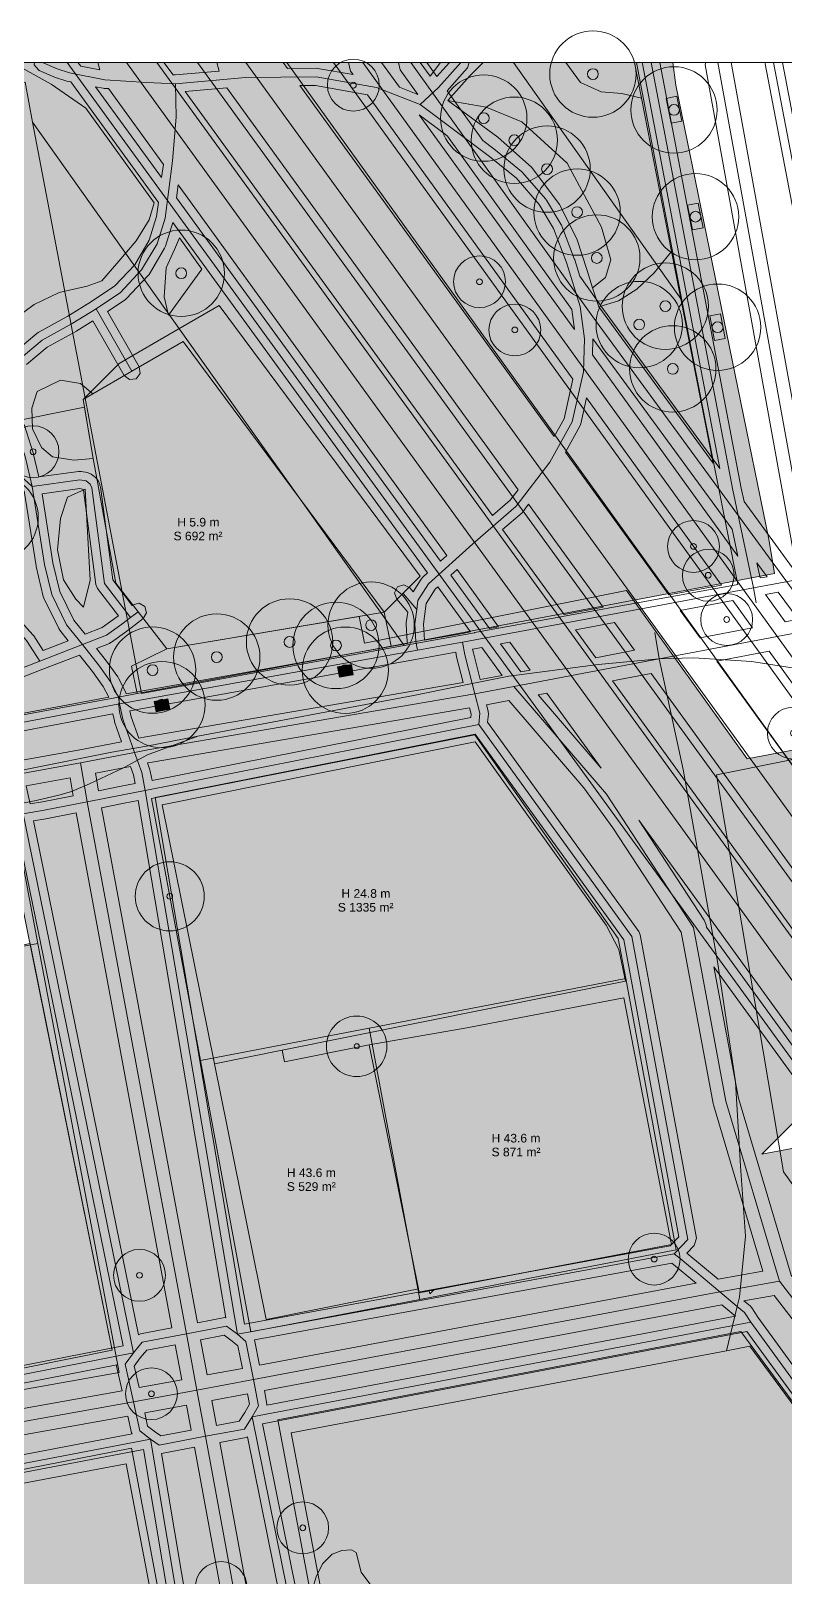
# Model space of a CAD drawing. Header units: metres. Extents: x -8 to 1190, y -11 to 1223.
# Drawn here: x 488.7 to 576, y 1043.2 to 1222.2 of the extents above; entities that cross this region are included whole.
import ezdxf

# ---------------------------------------------------------------- set-up
doc = ezdxf.new("R2010")
doc.units = ezdxf.units.M
doc.header["$MEASUREMENT"] = 0
for name, color, linetype, lineweight, true_color in [('TPX_BUILDING_AREAS_TEXT', 7, 'CONTINUOUS', 0, 0x000000), ('TPX_BUILDING_HEIGHTS_TEXT', 7, 'CONTINUOUS', 0, 0x000000), ('TPX_BUILDINGS', 7, 'CONTINUOUS', 0, 0x000000), ('TPX_BUILDINGS_HATCH', 7, 'CONTINUOUS', 0, 0xf0f0f0), ('TPX_BUILDINGS_SHADOWS_HATCH', 7, 'CONTINUOUS', 0, 0x000000), ('TPX_BUILDINGS_SHADOWS_OUTLINES', 7, 'CONTINUOUS', 0, 0x000000), ('TPX_CADASTRES', 7, 'CONTINUOUS', 0, 0x646464), ('TPX_CONTOUR_LINES_5M', 7, 'CONTINUOUS', 0, 0x969696), ('TPX_FRAME_PROJECT', 7, 'CONTINUOUS', 0, 0x000000), ('TPX_RAILWAYS_AXES', 7, 'CONTINUOUS', 0, 0x464646), ('TPX_ROADS_AXES', 7, 'CONTINUOUS', 0, 0x323232), ('TPX_ROADS_CONTOURS', 7, 'CONTINUOUS', 0, 0x646464), ('TPX_VEGETATION_GREEN_SPACES', 7, 'CONTINUOUS', 0, 0x58ba48), ('TPX_VEGETATION_GREEN_SPACES_HATCH', 7, 'CONTINUOUS', 0, 0x58ba48), ('TPX_VEGETATION_TREES_INDIVIDUAL', 7, 'CONTINUOUS', 0, 0x136734)]:
    doc.layers.add(name, color=color, linetype=linetype, lineweight=lineweight, true_color=true_color)
doc.styles.add('TPX_TEXTE', font='arial.ttf')

# ---------------------------------------------------------------- blocks, each defined once
blk = doc.blocks.new('TREETR003_CR030')
at = {"layer": 'TPX_VEGETATION_TREES_INDIVIDUAL'}
for radius in [3, 0.333]:
    blk.add_circle((0, 0, 0.04), radius, dxfattribs=at)
blk = doc.blocks.new('TREETR003_CR035')
at = {"layer": 'TPX_VEGETATION_TREES_INDIVIDUAL'}
for radius in [3.5, 0.292]:
    blk.add_circle((0, 0, 0.04), radius, dxfattribs=at)
blk = doc.blocks.new('TREETR003_CR040')
at = {"layer": 'TPX_VEGETATION_TREES_INDIVIDUAL'}
for radius in [4, 0.333]:
    blk.add_circle((0, 0, 0.04), radius, dxfattribs=at)
blk = doc.blocks.new('TREETR006_CR050')
at = {"layer": 'TPX_VEGETATION_TREES_INDIVIDUAL'}
for radius in [5, 0.625]:
    blk.add_circle((0, 0, 0.04), radius, dxfattribs=at)

msp = doc.modelspace()

# ---------------------------------------------------------------- hatches: boundary and pattern name
at = {"layer": 'TPX_BUILDINGS_HATCH'}
for points in [[(495.84, 1180.21), (494.7, 1179.55), (495.86, 1172.72), (496.47, 1169.38), (498.5, 1158.3), (501.07, 1154.98), (504.39, 1150.67), (529.55, 1154.93), (506.28, 1186.27), (500.35, 1182.83), (495.84, 1180.21)], [(540.09, 1139.9), (503.86, 1132.62), (509.93, 1102.64), (517.77, 1104.21), (557.51, 1112.19), (556.76, 1115.87), (555.29, 1118.69), (540.09, 1139.9)], [(488.56, 1116.58), (466.46, 1112.13), (473.32, 1078.19), (470.1, 1077.55), (472.76, 1064.38), (498.08, 1069.47), (488.56, 1116.58)], [(539.14, 1106.8), (527.82, 1104.85), (533.53, 1076.58), (533.63, 1076.14), (562.85, 1081.72), (557.34, 1110.29), (539.14, 1106.8)], [(517.77, 1104.21), (509.93, 1102.64), (515.91, 1073.05), (533.53, 1076.58), (527.82, 1104.85), (518.03, 1102.88), (517.77, 1104.21)], [(569.2, 1069.42), (518.79, 1059.92), (530.17, 999.98), (598.13, 1012.78), (592.58, 1041.95), (571.91, 1069.93), (569.2, 1069.42)], [(467.52, 1043.65), (464.37, 1043.06), (466.41, 1032.32), (468.89, 1032.79), (470.1, 1026.42), (479.82, 1028.26), (481.99, 1016.85), (469.57, 1014.5), (474.33, 989.46), (511.1, 996.38), (499.71, 1056.33), (466.3, 1050.03), (467.52, 1043.65)]]:
    msp.add_hatch(color=256, dxfattribs=at).paths.add_polyline_path(points)
at = {"layer": 'TPX_BUILDINGS_SHADOWS_HATCH'}
msp.add_hatch(color=256, dxfattribs=at).paths.add_polyline_path([(498.87, 1183.72), (494.7, 1179.55), (495.84, 1180.21), (500.35, 1182.83), (506.28, 1186.27), (529.55, 1154.93), (533.72, 1159.1), (510.46, 1190.44), (504.52, 1187), (500.01, 1184.39), (498.87, 1183.72)])
h = msp.add_hatch(color=256, dxfattribs=at)
h.paths.add_polyline_path([(268.93, 1099), (255.77, 1085.84), (296.74, 1093.81), (313.88, 1097.15), (334.66, 1101.2), (378.18, 1109.74), (389.82, 1112.03), (397.33, 1073.16), (395.72, 1072.85), (371.53, 1068.21), (372.17, 1065.02), (396.21, 1069.77), (397.57, 1070.03), (400.61, 1054.71), (394.64, 1053.53), (386.35, 1045.24), (377.21, 1043.52), (375.98, 1049.85), (375.22, 1049.7), (367.09, 1048.1), (345.83, 1044.1), (343.57, 1043.66), (342.18, 1042.27), (290.96, 1032.4), (271.87, 1013.31), (323.09, 1023.18), (331.38, 1024.93), (340, 1026.44), (347.32, 1027.62), (373.69, 1032.58), (412.3, 1039.86), (418.87, 1005.23), (380.26, 997.97), (379.03, 1004.5), (376.5, 1004.02), (378.62, 992.88), (396.72, 996.29), (398.04, 989.36), (407.41, 991.12), (406.11, 997.96), (420.15, 1000.61), (421.45, 993.78), (423.17, 984.48), (423.09, 983.31), (422.96, 982.75), (422.77, 982.2), (422.22, 981.19), (421.87, 980.72), (436.44, 995.3), (432.9, 1013.92), (432.35, 1016.83), (430.03, 1016.39), (432.05, 1018.41), (427.43, 1042.71), (430.35, 1043.26), (466.3, 1050.03), (499.71, 1056.33), (511.1, 996.38), (501.76, 994.62), (480.8, 973.67), (514.79, 980.13), (530.79, 896.64), (546.47, 912.33), (543.22, 929.52), (540.15, 945.77), (550.7, 947.75), (550.91, 946.66), (559.37, 948.24), (558.59, 952.36), (570.75, 954.63), (571.31, 951.61), (573.76, 938.68), (563.85, 936.81), (564.78, 931.88), (574.69, 933.73), (579.73, 907.08), (583.84, 911.19), (574.55, 960.35), (583.88, 962.1), (583.09, 966.31), (579.92, 965.72), (577.62, 963.42), (576.11, 963.14), (574.72, 961.75), (572.46, 961.32), (568.26, 960.54), (566.38, 970.35), (566.79, 970.76), (551.01, 967.81), (553.05, 957.02), (549.46, 956.35), (549.28, 957.26), (538.36, 955.23), (533.05, 983.33), (547.56, 986.05), (578.27, 991.8), (585.99, 993.25), (593.84, 994.72), (601.05, 996.07), (603.81, 981.47), (604.21, 979.37), (616.56, 913.97), (621.94, 919.35), (609.58, 984.74), (609.19, 986.85), (614.21, 991.87), (611.45, 1006.46), (606.77, 1005.59), (604.43, 1017.96), (603.05, 1017.7), (625.21, 1039.86), (625.12, 1040.3), (618.62, 1035.46), (606.94, 1051.45), (604.72, 1049.8), (597.64, 1059.49), (598.98, 1060.49), (594.5, 1066.63), (589.94, 1072.87), (588.69, 1071.93), (581.77, 1081.38), (621.35, 1110.9), (628.05, 1101.74), (626.96, 1100.93), (631.55, 1094.65), (636, 1088.57), (636.98, 1089.3), (644.01, 1079.68), (642.1, 1078.25), (654.06, 1061.87), (671.74, 1079.55), (659.98, 1095.65), (661.68, 1097.36), (660.84, 1098.52), (662.95, 1100.64), (649.05, 1098.01), (640.35, 1110.12), (634.85, 1117.77), (631.25, 1122.77), (599.45, 1099.06), (597.03, 1096.64), (596.28, 1096.5), (573.3, 1092.17), (593.68, 1112.55), (588.17, 1141.12), (571.6, 1137.94), (557.63, 1157.44), (527.3, 1151.35), (526.67, 1154.44), (504.39, 1150.67), (501.07, 1154.98), (498.5, 1158.3), (496.47, 1169.38), (495.86, 1172.72), (494.85, 1178.67), (476.56, 1175), (419.36, 1117.79), (453.99, 1124.75), (454.4, 1122.69), (486.04, 1129.05), (498.08, 1069.47), (472.76, 1064.38), (431.81, 1056.15), (428.74, 1071.36), (408.7, 1067.59), (408.02, 1066.91), (405.77, 1078.23), (404.41, 1077.97), (401.58, 1077.41), (408.64, 1084.48), (401.13, 1123.35), (389.49, 1121.05), (348.09, 1112.93), (347.81, 1114.35), (327.03, 1110.3), (309.89, 1106.96), (268.93, 1099)])
h.paths.add_polyline_path([(503.86, 1132.62), (540.09, 1139.9), (555.29, 1118.69), (556.76, 1115.87), (557.51, 1112.19), (517.77, 1104.21), (518.03, 1102.88), (527.82, 1104.85), (539.14, 1106.8), (557.34, 1110.29), (562.85, 1081.72), (535.33, 1076.46), (534.85, 1075.99), (534.78, 1076.36), (533.63, 1076.14), (533.53, 1076.58), (515.91, 1073.05), (509.93, 1102.64), (503.86, 1132.62)], flags=16)
h.paths.add_polyline_path([(518.79, 1059.92), (569.2, 1069.42), (571.91, 1069.93), (592.58, 1041.95), (598.13, 1012.78), (530.17, 999.98), (518.79, 1059.92)], flags=16)
at = {"layer": 'TPX_VEGETATION_GREEN_SPACES_HATCH'}
for points in [[(0, 946.95), (0, 748.38), (1.31, 752.54), (3.68, 758.98), (6.18, 765.81), (7.04, 769.09), (7.68, 771.52), (8.36, 774.1), (8.58, 774.97), (10.02, 782.12), (11.48, 793.14), (12.1, 803.39), (13.01, 814.47), (13.87, 823.96), (14.22, 828.87), (14.35, 830.78), (14.48, 832.11), (15.05, 839.73), (17.03, 857.82), (17.14, 858.81), (18.41, 871.02), (22.6, 871.19), (28, 870.09), (29.63, 870.42), (66.84, 873.86), (69.33, 877.17), (70.64, 878.65), (71.45, 879.38), (72.23, 879.52), (72.99, 878.95), (77.42, 900.8), (81.56, 922.88), (82.26, 923.22), (85.47, 922.63), (85.77, 924.24), (86.11, 926.04), (86.54, 928.42), (86.97, 930.73), (89.12, 942.26), (89.73, 944.01), (90.69, 945.45), (92.03, 946.57), (93.5, 947.2), (95.23, 947.38), (115.7, 948.85), (117.33, 949.18), (118.76, 949.67), (119.86, 950.6), (120.69, 951.98), (125.22, 961.69), (130.85, 974.01), (132.57, 977.77), (134.39, 981.76), (142.7, 999.97), (145.24, 1005.52), (185.84, 1013.05), (217.83, 1018.96), (223.71, 1020.26), (221.84, 1029.13), (218.88, 1043.16), (217.58, 1049.33), (217.01, 1052.03), (215.68, 1058.31), (215.05, 1061.27), (214.08, 1065.92), (212.22, 1074.71), (211.56, 1077.85), (241.43, 1084.13), (243.06, 1076.42), (246.19, 1061.55), (248.12, 1052.43), (248.93, 1048.59), (250.85, 1039.5), (253.62, 1026.2), (259.73, 1027.35), (266.95, 1028.75), (258.3, 1072.96), (255.77, 1085.84), (296.74, 1093.81), (313.88, 1097.15), (316.41, 1097.64), (334.66, 1101.2), (378.18, 1109.74), (389.82, 1112.03), (387.91, 1124.13), (401.49, 1126.84), (484.15, 1142.34), (485.48, 1142.62), (487.78, 1143.04), (498.8, 1145.1), (500.98, 1145.51), (530.38, 1150.99), (533.24, 1151.54), (574.75, 1159.4), (574.1, 1163.4), (563.36, 1215.93), (563, 1218.59), (401.94, 1218.59), (401.47, 1216.75), (400.39, 1208.81), (401.16, 1205.6), (402.53, 1203.12), (403.3, 1200.46), (403.67, 1197.11), (402.52, 1193.65), (399.97, 1187.73), (396.85, 1182.79), (394.1, 1179.23), (389.84, 1175.05), (384.07, 1168.9), (379.71, 1165.1), (377.59, 1162.91), (376.46, 1159.99), (375.71, 1155.78), (375.78, 1138.41), (375.81, 1129.84), (373.86, 1128.02), (371.07, 1126.67), (366.58, 1125.46), (336.55, 1120.38), (326.68, 1119.79), (315.15, 1121.43), (307.05, 1123.19), (299.46, 1126.34), (289.16, 1132.6), (282.52, 1138.46), (277.47, 1144.68), (272.95, 1149.57), (270.14, 1151.39), (267.65, 1152.32), (261.09, 1177.74), (229.2, 1170.51), (226.55, 1164.42), (162.2, 1148.41), (158.41, 1147.29), (154.16, 1145.85), (149.7, 1143.84), (145.34, 1141.24), (141.54, 1138.54), (144.46, 1134.75), (146.98, 1131.4), (133.62, 1121.1), (131.09, 1124.45), (127.13, 1129.25), (123.84, 1130.33), (91.75, 1110.02), (87.45, 1107.29), (81.28, 1097.36), (59.82, 1062.76), (60.31, 1059.01), (64.63, 1055.95), (65.7, 1053.33), (68.24, 1052.74), (77.37, 1046.68), (77.54, 1047.76), (83.88, 1043.56), (77.85, 1039.96), (76.21, 1040.6), (73.52, 1029.16), (75.27, 1028.71), (74.5, 1025.64), (72.79, 1026.02), (71.15, 1019.08), (69.93, 1013.93), (69.08, 1010.4), (68.15, 1005.55), (76.96, 1000.05), (84.54, 995.29), (84.06, 992.66), (81.26, 985.85), (77.92, 979.36), (76.05, 976.38), (32.69, 993.15), (31.52, 985.11), (31.23, 982.73), (28.61, 961.39), (31.66, 960.68), (32.35, 960.51), (33.03, 960.34), (57.92, 954.73), (58.66, 954.55), (59.41, 954.37), (63.72, 953.35), (60.59, 933.97), (0, 946.95)], [(376.46, 1159.99), (375.71, 1155.78), (375.78, 1138.41), (375.81, 1129.84), (387.91, 1124.13), (401.49, 1126.84), (484.15, 1142.34), (485.48, 1142.62), (487.78, 1143.04), (498.8, 1145.1), (500.98, 1145.51), (530.38, 1150.99), (533.24, 1151.54), (574.75, 1159.4), (574.1, 1163.4), (563.36, 1215.93), (563, 1218.59), (401.94, 1218.59), (401.47, 1216.75), (400.39, 1208.81), (401.16, 1205.6), (402.53, 1203.12), (403.3, 1200.46), (403.67, 1197.11), (402.52, 1193.65), (399.97, 1187.73), (396.85, 1182.79), (394.1, 1179.23), (389.84, 1175.05), (384.07, 1168.9), (379.71, 1165.1), (377.59, 1162.91), (376.46, 1159.99)], [(483.93, 1201.05), (482.17, 1194.76), (483.6, 1192.45), (485.44, 1190.42), (486.94, 1188.99), (489.03, 1190.56), (491.95, 1191.96), (495.18, 1192.67), (496.86, 1193.28), (498.62, 1195.29), (500.85, 1197.92), (502.34, 1200.36), (502.92, 1202.33), (495.01, 1213.28), (491.02, 1216.05), (486.51, 1218.59), (485.25, 1218.59), (486.18, 1216.47), (486.5, 1213.6), (486.31, 1210.72), (485.21, 1205.67), (483.93, 1201.05)], [(536.09, 1218.59), (533.72, 1218.59), (534.89, 1216.99), (536.09, 1218.59)], [(539.47, 1217.02), (536.94, 1214.19), (542.72, 1209.94), (546.65, 1206.41), (549.87, 1202.14), (551.87, 1198.15), (553.08, 1194.48), (553.71, 1192.5), (554.43, 1190.29), (556.72, 1190.97), (558.83, 1192.32), (560.85, 1194.23), (562.86, 1196.69), (559.37, 1214.45), (557.09, 1215), (554.68, 1215.19), (552.29, 1216.26), (550.61, 1218.59), (541.03, 1218.59), (539.47, 1217.02)], [(558.55, 1218.59), (550.61, 1218.59), (552.29, 1216.26), (554.68, 1215.19), (557.09, 1215), (559.37, 1214.45), (558.55, 1218.59)], [(541.38, 1213.39), (536.94, 1214.19), (542.72, 1209.94), (546.65, 1206.41), (549.87, 1202.14), (551.87, 1198.15), (553.08, 1194.48), (553.71, 1192.5), (555.19, 1193.67), (555.8, 1195.74), (554.74, 1199.5), (550.75, 1206.91), (545.52, 1211.7), (541.38, 1213.39)], [(563.46, 1214.66), (562.22, 1214.42), (562.79, 1211.55), (564.02, 1211.78), (563.46, 1214.66)], [(565.94, 1202.29), (564.71, 1202.05), (565.27, 1199.18), (566.5, 1199.42), (565.94, 1202.29)], [(504.32, 1194.8), (504.11, 1191.44), (504.61, 1189.33), (508.46, 1194.64), (505.85, 1198.26), (505.3, 1196.91), (504.32, 1194.8)], [(556.72, 1190.97), (554.43, 1190.29), (567.67, 1172.18), (562.86, 1196.69), (560.85, 1194.23), (558.83, 1192.32), (556.72, 1190.97)], [(568.5, 1189.49), (567.27, 1189.25), (567.83, 1186.38), (569.07, 1186.62), (568.5, 1189.49)], [(489.4, 1180.49), (488.77, 1178.56), (488.85, 1176.17), (489.9, 1174.01), (491.18, 1172.9), (493.63, 1172.53), (495.86, 1172.72), (494.7, 1179.55), (495.84, 1180.21), (494.41, 1181.42), (492.07, 1181.8), (489.4, 1180.49)], [(492.09, 1165.78), (491.74, 1162.16), (492.43, 1158.66), (493.87, 1156.42), (494.76, 1155.51), (495.54, 1158.64), (494.93, 1169.17), (492.9, 1168.25), (492.09, 1165.78)], [(504.39, 1150.67), (500.32, 1148.67), (500.98, 1145.51), (530.38, 1150.99), (529.55, 1154.93), (504.39, 1150.67)], [(525.77, 1148.88), (524.17, 1148.6), (524.39, 1147.41), (525.98, 1147.69), (525.77, 1148.88)], [(504.52, 1144.9), (502.94, 1144.6), (503.15, 1143.41), (504.74, 1143.71), (504.52, 1144.9)]]:
    msp.add_hatch(color=256, dxfattribs=at).paths.add_polyline_path(points)

# ---------------------------------------------------------------- linework, layer by layer
at = {"layer": 'TPX_BUILDINGS', "elevation": 0.04}
for points in [[(495.84, 1180.21), (494.7, 1179.55), (495.86, 1172.72), (496.47, 1169.38), (498.5, 1158.3), (501.07, 1154.98), (504.39, 1150.67), (529.55, 1154.93), (506.28, 1186.27), (500.35, 1182.83)], [(540.09, 1139.9), (503.86, 1132.62), (509.93, 1102.64), (517.77, 1104.21), (557.51, 1112.19), (556.76, 1115.87), (555.29, 1118.69)], [(488.56, 1116.58), (466.46, 1112.13), (473.32, 1078.19), (470.1, 1077.55), (472.76, 1064.38), (498.08, 1069.47)], [(539.14, 1106.8), (527.82, 1104.85), (533.53, 1076.58), (533.63, 1076.14), (562.85, 1081.72), (557.34, 1110.29)], [(517.77, 1104.21), (509.93, 1102.64), (515.91, 1073.05), (533.53, 1076.58), (527.82, 1104.85), (518.03, 1102.88)], [(569.2, 1069.42), (518.79, 1059.92), (530.17, 999.98), (598.13, 1012.78), (592.58, 1041.95), (571.91, 1069.93)], [(467.52, 1043.65), (464.37, 1043.06), (466.41, 1032.32), (468.89, 1032.79), (470.1, 1026.42), (479.82, 1028.26), (481.99, 1016.85), (469.57, 1014.5), (474.33, 989.46), (511.1, 996.38), (499.71, 1056.33), (466.3, 1050.03)]]:
    msp.add_lwpolyline(points, close=True, dxfattribs=at)
at = {"layer": 'TPX_BUILDINGS_SHADOWS_OUTLINES', "elevation": 0.04}
for points in [[(498.87, 1183.72), (494.7, 1179.55), (495.84, 1180.21), (500.35, 1182.83), (506.28, 1186.27), (529.55, 1154.93), (533.72, 1159.1), (510.46, 1190.44), (504.52, 1187), (500.01, 1184.39)], [(503.86, 1132.62), (540.09, 1139.9), (555.29, 1118.69), (556.76, 1115.87), (557.51, 1112.19), (517.77, 1104.21), (518.03, 1102.88), (527.82, 1104.85), (539.14, 1106.8), (557.34, 1110.29), (562.85, 1081.72), (535.33, 1076.46), (534.85, 1075.99), (534.78, 1076.36), (533.63, 1076.14), (533.53, 1076.58), (515.91, 1073.05), (509.93, 1102.64)], [(518.79, 1059.92), (569.2, 1069.42), (571.91, 1069.93), (592.58, 1041.95), (598.13, 1012.78), (530.17, 999.98)]]:
    msp.add_lwpolyline(points, close=True, dxfattribs=at)
for points in [[(588.17, 1141.12), (571.6, 1137.94), (557.63, 1157.44), (527.3, 1151.35), (526.67, 1154.44), (504.39, 1150.67), (501.07, 1154.98), (498.5, 1158.3), (496.47, 1169.38), (495.86, 1172.72), (494.85, 1178.67), (476.56, 1175)], [(486.04, 1129.05), (498.08, 1069.47), (472.76, 1064.38)], [(596.28, 1096.5), (573.3, 1092.17), (593.68, 1112.55)], [(427.43, 1042.71), (430.35, 1043.26), (466.3, 1050.03), (499.71, 1056.33), (511.1, 996.38)]]:
    msp.add_lwpolyline(points, dxfattribs=at)
at = {"layer": 'TPX_CADASTRES', "elevation": 0.02}
for points in [[(544.53, 1218.59), (478.8, 1218.59), (479.54, 1214.79), (485.75, 1215.89), (487.98, 1216.28), (488.84, 1211.66), (531.89, 1151.07), (540.02, 1152.55), (540.05, 1152.56), (570.51, 1158.13), (566.79, 1176.97), (564.02, 1191.05)], [(558.78, 1218.59), (544.53, 1218.59), (564.02, 1191.05)], [(531.89, 1151.07), (488.84, 1211.66), (501.48, 1145.5)], [(592.07, 1140.93), (568.07, 1136.09), (573.46, 1104.11), (575.82, 1090.12), (581.87, 1081.71), (589.53, 1071.05), (594.07, 1074.3), (606.12, 1082.93), (611.32, 1086.66), (623.89, 1095.65), (629.41, 1099.6), (621.74, 1110.06), (598.17, 1142.16)], [(540.06, 1140.74), (502.64, 1133.35), (508.29, 1103.02), (527.83, 1106.78), (557.54, 1112.5), (556.67, 1117.14)], [(486.68, 1131.34), (451.13, 1124.62), (453.93, 1109.84), (466.65, 1112.24), (489.48, 1116.56)], [(489.48, 1116.56), (466.65, 1112.24), (473.31, 1077.07), (470.59, 1076.59), (473.29, 1062.33), (498.89, 1066.89)], [(557.54, 1112.5), (527.83, 1106.78), (533.68, 1075.37), (563.38, 1081.09)], [(527.83, 1106.78), (508.29, 1103.02), (514.13, 1071.61), (533.68, 1075.37)], [(570.88, 1071.66), (517.26, 1061.4), (528.93, 999.59), (598.63, 1012.36), (592.7, 1042.01)], [(500.32, 1058.13), (426.29, 1043.63), (437.15, 982.23), (511.93, 996.42)]]:
    msp.add_lwpolyline(points, close=True, dxfattribs=at)
at = {"layer": 'TPX_CONTOUR_LINES_5M', "elevation": 0.05}
for points in [[(524.67, 1046.29), (523.56, 1045.86), (522.44, 1044.76), (521.69, 1043.26), (521.28, 1041.87)], [(528.03, 1042.26), (526.91, 1043.77), (526.31, 1046.05), (525.79, 1046.36), (524.67, 1046.29)]]:
    msp.add_lwpolyline(points, dxfattribs=at)
at = {"layer": 'TPX_FRAME_PROJECT', "elevation": 0}
msp.add_lwpolyline([(0, 0), (1184.57, 0), (1184.57, 1218.59), (0, 1218.59)], close=True, dxfattribs=at)
at = {"layer": 'TPX_RAILWAYS_AXES', "elevation": 0.03}
for points in [[(503.25, 1218.59), (847.19, 744.72), (946.99, 607.2), (968.42, 575.43), (1008.22, 512.82)], [(1184.57, 271.44), (1149.77, 323.42), (1113.67, 378.15), (1079.37, 430.77), (1045.08, 483.39), (1019.87, 520.25), (972.84, 578.74), (950.08, 609.4), (850.27, 746.95), (507.95, 1218.59)], [(518.3, 1218.59), (609.33, 1092.09), (678.76, 999.55), (785.12, 851.41), (856.52, 751.46), (956.5, 613.89), (977.53, 581.95), (1015.05, 517.33), (1038.81, 479.12), (1073.11, 426.5), (1107.4, 373.89), (1143.51, 319.15), (1184.57, 257.83)], [(980.52, 584.29), (959.6, 616.05), (930.6, 655.87), (859.45, 753.57), (523.69, 1218.59)], [(569.2, 1069.42), (570.45, 1074.55), (570.71, 1075.64), (571.4, 1082.7), (570.82, 1090.79), (570.24, 1100.55), (568.15, 1114.5), (564.19, 1136.72), (561.4, 1149.53), (560.9, 1152.57)], [(502.04, 1139.41), (508, 1140.59), (532.98, 1145.3), (539.76, 1146.67), (544.01, 1147.54), (554.33, 1148.88), (561.4, 1149.53), (565.42, 1149.66)], [(565.42, 1149.66), (572.12, 1149.22), (578.78, 1148.16), (584.54, 1146.74), (592.51, 1143.88)], [(499.4, 1136.92), (502.17, 1138.4), (508, 1140.59)], [(484.39, 1135.95), (488.42, 1136.8), (498.05, 1138.71), (502.04, 1139.41)], [(499.4, 1136.92), (495.45, 1135.05), (493.37, 1134.18), (492.05, 1133.79), (489.29, 1133.11), (454.63, 1126.34)]]:
    msp.add_lwpolyline(points, dxfattribs=at)
at = {"layer": 'TPX_ROADS_AXES', "elevation": 0.03}
for points in [[(489.99, 1218.59), (490.02, 1218.58), (491.72, 1217.84), (493.15, 1217.37), (497.22, 1216.58), (502.09, 1216.24), (505.39, 1216.12), (513.51, 1216.85), (521.68, 1216.91), (528.67, 1215.68), (533.72, 1213.7), (535.86, 1215.66), (538.14, 1218.22), (538.46, 1218.59)], [(848.05, 643.87), (849.19, 644.13), (849.35, 644.17), (853.82, 645.19), (855.51, 646.12), (856.33, 647.25), (856.79, 648.79), (856.76, 650.69), (851.79, 675.49), (850.77, 681), (850.16, 687.38), (849.73, 695.34), (848.43, 710.94), (847.22, 720.24), (846.36, 724.95), (844.99, 729.76), (844.07, 732.41), (842.86, 735.06), (841.68, 737.27), (839.48, 740.66), (808.13, 783.61), (728.81, 893.25), (630.27, 1029.59), (492.86, 1218.59)], [(499.75, 1218.59), (869.96, 708.14)], [(1008.35, 541.26), (1004.94, 544.83), (1001.68, 548.63), (998.04, 552.93), (975.67, 583.17), (967.72, 592.48), (960.42, 601.57), (853.6, 749.36), (513.54, 1218.59)], [(862.07, 754.71), (527.09, 1218.59)], [(532.65, 1218.59), (553.75, 1189.11), (674.99, 1023.53), (702.21, 986.35), (715.14, 968.33), (720.62, 960.7), (738.42, 935.88), (762.78, 901.91), (866.75, 758.83)], [(560.47, 1218.59), (569.94, 1169.07), (572.33, 1157.74), (572.66, 1156)], [(568.22, 1218.59), (578.66, 1161.02), (579.04, 1158.94), (580.19, 1153.09)], [(600.93, 1162.33), (585.84, 1160.13), (574.66, 1218.59)], [(486.42, 1179.43), (486.44, 1181.86), (487.31, 1184.19), (489.98, 1186.42), (493.45, 1188.34), (496.21, 1190.05), (499.02, 1191.93), (501.48, 1194.55), (503.28, 1197.58), (504.2, 1200.54), (505.06, 1207.19), (505.5, 1212.23), (505.39, 1216.12)], [(533.11, 1153.58), (533.34, 1155.25), (533.48, 1156.28), (534.71, 1158.23), (539.82, 1162.84), (544.87, 1167.2), (548.75, 1172.29), (551.35, 1176.95), (552.65, 1182.76), (552.75, 1186.58), (552.25, 1190.33), (550.69, 1195.42), (549.16, 1199.36), (547.5, 1202.13), (544.84, 1205.2), (541.62, 1207.81), (537.27, 1211.03), (533.72, 1213.7)], [(496.21, 1190.05), (500.35, 1182.83)], [(479.33, 1186.89), (479.49, 1184.15), (480.12, 1181.1), (481.41, 1178.26), (483.21, 1175.65), (485.8, 1172.21), (488.8, 1169.47), (494.33, 1170.24), (495.05, 1170.12), (495.52, 1169.77), (495.72, 1169.32)], [(487.34, 1133.75), (487.76, 1131.58), (490.19, 1131.99), (495.19, 1132.98), (499.3, 1133.8), (501.9, 1134.28), (501.49, 1136.35), (500.66, 1138.69), (499.31, 1142.56), (498.92, 1144.32), (498.8, 1145.1), (497.9, 1146.84), (496.59, 1148.68), (494.62, 1151.17), (492.78, 1153.47), (491.07, 1156.99), (490.24, 1160.44), (488.8, 1169.47), (488, 1172.96), (486.89, 1176.42), (486.42, 1179.43)], [(500.18, 1154.31), (497.18, 1158.26), (495.72, 1169.32)], [(585.84, 1160.13), (584.4, 1159.88), (579.04, 1158.94), (577.54, 1158.7), (574.84, 1158.2), (572.33, 1157.74), (539.48, 1151.61)], [(531.78, 1157.09), (533.34, 1155.25)], [(489.69, 1149.26), (488.16, 1151.65), (485.86, 1154.2), (483.45, 1156.35)], [(499.19, 1153.55), (500.18, 1154.31), (501.07, 1154.98)], [(497.41, 1152.25), (499.19, 1153.55)], [(533.43, 1150.52), (533.24, 1151.54), (533.11, 1153.58)], [(544.58, 1146.33), (561.4, 1149.53), (580.19, 1153.09)], [(398.03, 1120.78), (400.05, 1121.66), (401.82, 1122.92), (402.79, 1123.55), (403.52, 1124.47), (405.72, 1125.77), (407.96, 1126.8), (410.47, 1127.46), (485.62, 1141.78), (498.92, 1144.32), (533.43, 1150.52), (538.65, 1151.45), (539.48, 1151.61)], [(482.97, 1146.65), (485.08, 1147.47), (489.69, 1149.26), (494.62, 1151.17), (497.41, 1152.25)], [(540.52, 1141.91), (540.65, 1143.22), (540.07, 1145.49), (539.76, 1146.67), (538.92, 1149.99), (538.65, 1151.45)], [(494.41, 1137.48), (500.66, 1138.69), (502.21, 1139.01), (540.07, 1145.49), (544.58, 1146.33)], [(544.58, 1146.33), (555.3, 1133.86), (565.38, 1118.44), (569.14, 1098.31), (575.34, 1077.46)], [(540.52, 1141.91), (501.9, 1134.28)], [(501.9, 1134.28), (512.59, 1071.32), (563.16, 1080.64), (564.75, 1082.29), (558.25, 1117.38), (540.52, 1141.91)], [(405.64, 1115.72), (406.22, 1118.73), (407.49, 1120.41), (409.99, 1121.96), (413.3, 1122.7), (485.29, 1135.84), (486.81, 1136.11), (494.41, 1137.48)], [(494.41, 1137.48), (495.19, 1132.98), (506.66, 1071.39), (507.88, 1064.86)], [(415.78, 1119.54), (487.76, 1131.58), (500.53, 1069.19), (430.85, 1055.52)], [(563.16, 1080.64), (563.83, 1080.08), (568.45, 1076.22), (570.45, 1074.55), (571.3, 1073.85), (572.02, 1072.73), (594.89, 1041.33), (600.31, 1011.78), (600.1, 1010.12), (601.28, 1004.43), (601.87, 1001.62)], [(575.34, 1077.46), (568.45, 1076.22), (514.42, 1066.08), (507.88, 1064.86)], [(609.91, 1006.09), (609.31, 1013.22), (603.83, 1040.82), (587.48, 1061.71), (575.34, 1077.46)], [(268.44, 1015.64), (413.04, 1042.65), (415.15, 1042.96), (419.22, 1043.52), (423.18, 1044.06), (424.7, 1044.3), (502.5, 1059.17), (503.5, 1058.5), (508.88, 1059.51), (513.4, 1060.35), (514.3, 1061.76), (572.02, 1072.73)], [(546.23, 898.17), (544.87, 899.23), (529.38, 985.99), (529.5, 988.06), (528.76, 991.43), (527.69, 996.58), (527.12, 998.26), (514.3, 1061.76), (515.02, 1063.05), (514.42, 1066.08), (513.55, 1070.5), (512.59, 1071.32), (511.3, 1072.27), (506.66, 1071.39), (501.53, 1070.41), (500.53, 1069.19), (499.56, 1067.85)], [(499.56, 1067.85), (500.54, 1063.5), (501.29, 1060.13), (502.5, 1059.17), (513.17, 995.71), (512.93, 993.83), (513.91, 988.6), (514.54, 985.03)], [(507.88, 1064.86), (500.54, 1063.5), (424.02, 1049.81), (418.16, 1048.95)], [(507.88, 1064.86), (508.88, 1059.51), (520.23, 997.87), (521.5, 990.03)]]:
    msp.add_lwpolyline(points, dxfattribs=at)
at = {"layer": 'TPX_ROADS_CONTOURS', "elevation": 0.03}
for points in [[(577.18, 1159.65), (571.24, 1167.76), (570.92, 1169.27), (561.48, 1218.59), (559.52, 1218.59), (559.48, 1218.4), (568.44, 1171.58), (554.96, 1189.99), (552.22, 1193.82), (551.64, 1195.71), (551.62, 1195.78), (550.09, 1199.72), (550.02, 1199.87), (548.36, 1202.65), (548.26, 1202.79), (545.59, 1205.85), (545.47, 1205.97), (542.25, 1208.59), (540.98, 1209.53), (536.87, 1215.28), (538.89, 1217.56), (539.22, 1217.94), (539.43, 1218.59), (537.13, 1218.59), (535.67, 1216.95), (534.5, 1218.59), (531.23, 1218.59), (531.43, 1217.72), (533.47, 1214.87), (531.33, 1215.71), (529.25, 1218.59), (525.43, 1218.59), (525.67, 1217.57), (525.96, 1217.17), (521.86, 1217.89), (521.68, 1217.91), (518.37, 1217.88), (517.86, 1218.59), (510.21, 1218.59), (510.45, 1217.58), (505.36, 1217.13), (505.13, 1217.13), (504.07, 1218.59), (496.42, 1218.59), (496.63, 1217.71), (494.43, 1218.14), (494.1, 1218.59), (489.06, 1218.59), (489.04, 1218.29), (489.53, 1217.71), (489.62, 1217.66), (491.32, 1216.92), (491.41, 1216.89), (492.84, 1216.42), (492.96, 1216.39), (493.27, 1216.32), (503.43, 1202.36), (503.22, 1200.75), (502.36, 1197.99), (500.68, 1195.15), (498.37, 1192.7), (495.67, 1190.89), (492.95, 1189.2), (489.49, 1187.3), (489.33, 1187.19), (486.67, 1184.95)], [(580.13, 1161.29), (569.75, 1218.59), (566.81, 1218.59), (566.75, 1218.32), (577.18, 1160.76)], [(586.64, 1161.26), (575.68, 1218.59), (573.72, 1218.59), (573.68, 1218.4), (584.67, 1160.94)], [(488.15, 1183.59), (490.54, 1185.6), (493.93, 1187.46), (493.98, 1187.49), (495.85, 1188.65), (499.48, 1182.33), (500.08, 1181.86), (500.84, 1181.96), (501.31, 1182.57), (501.21, 1183.33), (497.54, 1189.73), (499.57, 1191.1), (499.75, 1191.24), (502.21, 1193.86), (502.34, 1194.04), (504.14, 1197.07), (504.23, 1197.29), (505.1, 1200.06), (534.6, 1159.48), (534.04, 1158.97), (533.87, 1158.76), (532.93, 1157.28), (532.54, 1157.74), (531.86, 1158.09), (531.13, 1157.85), (530.78, 1157.17), (531.02, 1156.44), (532.29, 1154.94), (532.12, 1153.72), (532.12, 1153.52), (532.24, 1151.48), (532.27, 1151.32), (499.71, 1145.48), (499.69, 1145.56), (498.79, 1147.3), (498.71, 1147.43), (497.4, 1149.26), (496.24, 1150.73), (497.77, 1151.32), (497.87, 1151.41), (497.99, 1151.44), (499.78, 1152.74), (500.79, 1153.52), (501.67, 1154.18), (502.06, 1154.84), (501.87, 1155.58), (501.21, 1155.97), (500.47, 1155.78), (500.38, 1155.71), (498.13, 1158.66), (496.71, 1169.45), (496.64, 1169.58), (496.64, 1169.73), (496.44, 1170.18), (496.12, 1170.57), (495.65, 1170.92), (495.21, 1171.11), (494.49, 1171.22), (494.19, 1171.23), (489.57, 1170.59), (488.98, 1173.18), (488.96, 1173.26), (487.87, 1176.66)], [(487.87, 1168.97), (489.26, 1160.28), (489.27, 1160.2), (490.1, 1156.76), (490.17, 1156.56), (491.88, 1153.04), (492, 1152.85), (492.99, 1151.61), (490.09, 1150.49), (489, 1152.19), (488.9, 1152.32), (486.6, 1154.87)]]:
    msp.add_lwpolyline(points, dxfattribs=at)
for points in [[(496.15, 1215.77), (497.03, 1215.6), (497.16, 1215.58), (497.63, 1215.55), (504, 1206.77), (503.8, 1205.24)], [(506.52, 1215.22), (511.34, 1215.65), (545.07, 1169.11), (544.14, 1167.89), (542.11, 1166.14)], [(519.82, 1215.89), (521.6, 1215.91), (527.64, 1214.84), (551.43, 1181.9), (550.41, 1177.31), (549.26, 1175.26)], [(533.64, 1212.51), (536.68, 1210.23), (536.92, 1210.05), (551.29, 1189.97), (551.6, 1187.64)], [(505.51, 1202.89), (505.71, 1204.41), (536.84, 1161.49), (536.09, 1160.82)], [(553.7, 1184.73), (553.75, 1186.57), (569.87, 1164.55), (570.53, 1161.42)], [(550.56, 1173.47), (552.23, 1176.47), (552.33, 1176.74), (553, 1179.73), (568.64, 1158.07), (562.55, 1156.93)], [(489.95, 1168.62), (494.32, 1169.23), (494.65, 1169.17), (494.72, 1169.12), (494.75, 1169.05), (496.19, 1158.13), (496.38, 1157.66), (498.79, 1154.5), (498.59, 1154.35), (496.92, 1153.14), (494.94, 1152.37), (493.63, 1154.01), (492.02, 1157.33), (491.22, 1160.63)], [(543.29, 1164.51), (545.53, 1166.44), (545.67, 1166.59), (546.3, 1167.42), (554.93, 1155.51), (550.43, 1154.67)], [(572.74, 1160.63), (573.9, 1159.04), (573.11, 1158.9)], [(537.28, 1159.2), (538.02, 1159.87), (542.82, 1153.25), (541.75, 1153.05)], [(534.12, 1153.55), (534.45, 1155.93), (535.48, 1157.58), (535.78, 1157.85), (539.57, 1152.64), (538.46, 1152.43), (534.24, 1151.68)], [(573.74, 1156.98), (575.21, 1157.25), (577.52, 1154.11), (576.02, 1153.82)], [(563.85, 1155.14), (569.93, 1156.27), (572.22, 1153.11), (566.15, 1151.96)], [(551.73, 1152.88), (556.23, 1153.72), (558.55, 1150.52), (554.06, 1149.66)], [(543.05, 1151.26), (544.12, 1151.46), (546.46, 1148.22), (545.4, 1148.02)], [(484.98, 1146.36), (490.05, 1148.32), (494.29, 1149.97), (495.79, 1148.07), (497.04, 1146.32), (497.67, 1145.1), (486.43, 1142.96), (486.14, 1144.28), (486.05, 1144.54), (485.25, 1146.04)], [(500.12, 1143.52), (533.61, 1149.53), (537.85, 1150.29), (537.95, 1149.75), (538.7, 1146.78), (501.96, 1140.49), (501.15, 1140.33), (500.27, 1142.83)], [(539.81, 1150.66), (540.87, 1150.85), (543.23, 1147.61), (540.68, 1147.13), (539.9, 1150.21)], [(568.1, 1149.27), (574.16, 1150.42), (619.89, 1087.09), (615.55, 1083.8)], [(556.01, 1146.98), (560.5, 1147.83), (609.96, 1079.58), (606.69, 1077.1)], [(541.42, 1144.22), (544, 1144.7), (552.69, 1134.6), (556.04, 1129.98), (563.96, 1117.87), (567.66, 1098.03), (567.7, 1097.88), (573.42, 1078.64), (568.23, 1077.71), (564.63, 1080.72), (565.47, 1081.6), (565.74, 1082.47), (559.23, 1117.57), (559.06, 1117.97), (541.55, 1142.2), (541.64, 1143.13), (541.61, 1143.47)], [(547.41, 1145.35), (548.41, 1145.54), (554.71, 1136.85)], [(486.78, 1140.99), (498.15, 1143.16), (498.33, 1142.35), (498.36, 1142.23), (499.17, 1139.93), (494.13, 1138.96), (487.47, 1137.75), (486.95, 1140.06)], [(502.16, 1137.47), (502.49, 1137.54), (539.45, 1143.86), (539.63, 1143.14), (539.6, 1142.75), (502.69, 1135.45), (502.48, 1136.54), (502.44, 1136.68)], [(503.05, 1133.49), (540.09, 1140.81), (557.31, 1116.98), (563.68, 1082.61), (562.67, 1081.56), (513.4, 1072.49)], [(496.14, 1136.29), (500.18, 1137.07), (500.53, 1136.08), (500.73, 1135.08), (499.1, 1134.78), (496.49, 1134.26)], [(488.13, 1134.82), (493.19, 1135.74), (493.55, 1133.68), (490.01, 1132.97), (488.56, 1132.73), (488.32, 1133.93)], [(488.95, 1130.76), (490.39, 1131.01), (493.9, 1131.71), (505, 1072.09), (501.34, 1071.39), (501.12, 1071.26)], [(496.85, 1132.29), (499.48, 1132.82), (501.09, 1133.11), (511.25, 1073.23), (511.11, 1073.26), (507.95, 1072.65)], [(416.88, 1118.71), (486.97, 1130.43), (499.34, 1069.98), (430.77, 1056.52), (423.92, 1056.73), (423.55, 1058.2)], [(559.06, 1130.85), (601.11, 1072.88), (600.41, 1072.35), (566.9, 1118.45), (566.85, 1118.72), (566.63, 1119.27)], [(567.76, 1113.87), (598.82, 1071.15), (593.91, 1067.43), (588.1, 1063.37), (576.7, 1078.15), (570.6, 1098.66)], [(514.54, 1070.67), (562.88, 1079.57), (565.68, 1077.23), (515.12, 1067.74)], [(515.7, 1064.8), (568.67, 1074.74), (569.82, 1073.77), (570.26, 1073.41), (515.98, 1063.1), (516, 1063.24)], [(571.23, 1075.2), (574.71, 1075.82), (586.29, 1060.8), (602.43, 1040.18), (607.64, 1013.94), (601.98, 1012.96), (601.12, 1012.87), (595.88, 1041.51), (595.7, 1041.92), (572.84, 1073.29), (572.14, 1074.39), (571.94, 1074.62)], [(508.31, 1070.68), (511.06, 1071.21), (511.96, 1070.54), (512.64, 1069.97), (513.15, 1067.37), (509.08, 1066.61)], [(515.48, 1060.97), (571.58, 1071.63), (593.95, 1040.93), (599.14, 1012.58), (527.91, 999.42)], [(500.63, 1067.63), (501.32, 1068.58), (502.07, 1069.49), (505.37, 1070.12), (506.13, 1066.06), (501.19, 1065.15)], [(424.51, 1054.71), (430.82, 1054.52), (430.93, 1054.56), (431.04, 1054.54), (498.62, 1067.8), (498.59, 1067.63), (499.22, 1064.79), (424.89, 1051.49), (424.7, 1054.01), (424.66, 1054.22)], [(509.63, 1063.66), (513.73, 1064.43), (513.97, 1063.22), (513.44, 1062.27), (512.79, 1061.26), (510.17, 1060.76)], [(425.13, 1048.49), (499.88, 1061.86), (500.31, 1059.91), (500.39, 1059.79), (425.49, 1045.47), (425.29, 1046.54)], [(501.85, 1062.22), (506.68, 1063.11), (507.22, 1060.21), (503.72, 1059.56), (503.09, 1059.98), (502.18, 1060.7)], [(425.88, 1043.51), (501.69, 1058), (512.02, 996.51), (438.05, 982.51)], [(503.79, 1057.54), (507.59, 1058.25), (518.58, 998.58), (514.88, 997.9), (514.52, 997.76), (513.91, 997.37)], [(510.54, 1058.8), (513.58, 1059.37), (513.74, 1059.47), (525.86, 999.48), (524.7, 999.67), (524.36, 999.66), (521.52, 999.13)]]:
    msp.add_lwpolyline(points, close=True, dxfattribs=at)
at = {"layer": 'TPX_VEGETATION_GREEN_SPACES', "elevation": 0}
msp.add_lwpolyline([(487.78, 1143.04), (498.8, 1145.1), (500.98, 1145.51), (530.38, 1150.99), (533.24, 1151.54), (574.75, 1159.4), (574.1, 1163.4), (563.36, 1215.93), (563, 1218.59), (401.94, 1218.59)], dxfattribs=at)
msp.add_lwpolyline([(487.78, 1143.04), (498.8, 1145.1), (500.98, 1145.51), (530.38, 1150.99), (533.24, 1151.54), (574.75, 1159.4), (574.1, 1163.4), (563.36, 1215.93), (563, 1218.59), (401.94, 1218.59)], dxfattribs=at)
for points in [[(483.93, 1201.05), (482.17, 1194.76), (483.6, 1192.45), (485.44, 1190.42), (486.94, 1188.99), (489.03, 1190.56), (491.95, 1191.96), (495.18, 1192.67), (496.86, 1193.28), (498.62, 1195.29), (500.85, 1197.92), (502.34, 1200.36), (502.92, 1202.33), (495.01, 1213.28), (491.02, 1216.05), (486.51, 1218.59), (485.25, 1218.59), (486.18, 1216.47), (486.5, 1213.6), (486.31, 1210.72), (485.21, 1205.67)], [(536.09, 1218.59), (533.72, 1218.59), (534.89, 1216.99)], [(539.47, 1217.02), (536.94, 1214.19), (542.72, 1209.94), (546.65, 1206.41), (549.87, 1202.14), (551.87, 1198.15), (553.08, 1194.48), (553.71, 1192.5), (554.43, 1190.29), (556.72, 1190.97), (558.83, 1192.32), (560.85, 1194.23), (562.86, 1196.69), (559.37, 1214.45), (557.09, 1215), (554.68, 1215.19), (552.29, 1216.26), (550.61, 1218.59), (541.03, 1218.59)], [(558.55, 1218.59), (550.61, 1218.59), (552.29, 1216.26), (554.68, 1215.19), (557.09, 1215), (559.37, 1214.45)], [(541.38, 1213.39), (536.94, 1214.19), (542.72, 1209.94), (546.65, 1206.41), (549.87, 1202.14), (551.87, 1198.15), (553.08, 1194.48), (553.71, 1192.5), (555.19, 1193.67), (555.8, 1195.74), (554.74, 1199.5), (550.75, 1206.91), (545.52, 1211.7)], [(563.46, 1214.66), (562.22, 1214.42), (562.79, 1211.55), (564.02, 1211.78)], [(565.94, 1202.29), (564.71, 1202.05), (565.27, 1199.18), (566.5, 1199.42)], [(504.32, 1194.8), (504.11, 1191.44), (504.61, 1189.33), (508.46, 1194.64), (505.85, 1198.26), (505.3, 1196.91)], [(556.72, 1190.97), (554.43, 1190.29), (567.67, 1172.18), (562.86, 1196.69), (560.85, 1194.23), (558.83, 1192.32)], [(568.5, 1189.49), (567.27, 1189.25), (567.83, 1186.38), (569.07, 1186.62)], [(489.4, 1180.49), (488.77, 1178.56), (488.85, 1176.17), (489.9, 1174.01), (491.18, 1172.9), (493.63, 1172.53), (495.86, 1172.72), (494.7, 1179.55), (495.84, 1180.21), (494.41, 1181.42), (492.07, 1181.8)], [(492.09, 1165.78), (491.74, 1162.16), (492.43, 1158.66), (493.87, 1156.42), (494.76, 1155.51), (495.54, 1158.64), (494.93, 1169.17), (492.9, 1168.25)], [(504.39, 1150.67), (500.32, 1148.67), (500.98, 1145.51), (530.38, 1150.99), (529.55, 1154.93)], [(525.77, 1148.88), (524.17, 1148.6), (524.39, 1147.41), (525.98, 1147.69)], [(504.52, 1144.9), (502.94, 1144.6), (503.15, 1143.41), (504.74, 1143.71)]]:
    msp.add_lwpolyline(points, close=True, dxfattribs=at)

# ---------------------------------------------------------------- block references
at = {"layer": 'TPX_VEGETATION_TREES_INDIVIDUAL'}
for name, p in [('TREETR006_CR050', (553.74, 1217.23, 0.04)), ('TREETR003_CR030', (526, 1215.95, 0.04)), ('TREETR006_CR050', (563.13, 1213.08, 0.04)), ('TREETR006_CR050', (541.1, 1212.13, 0.04)), ('TREETR006_CR050', (544.64, 1209.57, 0.04)), ('TREETR006_CR050', (548.43, 1206.23, 0.04)), ('TREETR006_CR050', (551.91, 1201.25, 0.04)), ('TREETR006_CR050', (565.62, 1200.72, 0.04)), ('TREETR006_CR050', (554.19, 1195.94, 0.04)), ('TREETR006_CR050', (506.07, 1194.17, 0.04)), ('TREETR003_CR030', (540.61, 1193.19, 0.04)), ('TREETR006_CR050', (562.13, 1190.36, 0.04)), ('TREETR006_CR050', (559.1, 1188.23, 0.04)), ('TREETR006_CR050', (568.18, 1187.92, 0.04)), ('TREETR003_CR030', (544.7, 1187.61, 0.04)), ('TREETR006_CR050', (562.99, 1183.1, 0.04)), ('TREETR003_CR030', (488.91, 1173.51, 0.04)), ('TREETR006_CR050', (484.51, 1165.9, 0.04)), ('TREETR003_CR030', (565.39, 1162.54, 0.04)), ('TREETR003_CR030', (567.1, 1159.2, 0.04)), ('TREETR006_CR050', (528.06, 1153.43, 0.04)), ('TREETR006_CR050', (518.62, 1151.48, 0.04)), ('TREETR003_CR030', (569.23, 1154.08, 0.04)), ('TREETR006_CR050', (510.18, 1149.73, 0.04)), ('TREETR006_CR050', (523.99, 1151.08, 0.04)), ('TREETR006_CR050', (502.75, 1148.22, 0.04)), ('TREETR006_CR050', (525.07, 1148.21, 0.04)), ('TREETR006_CR050', (503.84, 1144.22, 0.04)), ('TREETR003_CR030', (576.95, 1140.93, 0.04)), ('TREETR003_CR040', (504.74, 1122.03, 0.04)), ('TREETR003_CR035', (526.39, 1104.67, 0.04)), ('TREETR003_CR030', (560.83, 1080.03, 0.04)), ('TREETR003_CR030', (501.24, 1078.15, 0.04)), ('TREETR003_CR030', (502.62, 1064.44, 0.04)), ('TREETR003_CR030', (520.14, 1048.91, 0.04)), ('TREETR003_CR030', (510.69, 1042, 0.04))]:
    msp.add_blockref(name, p, dxfattribs=at)

# ---------------------------------------------------------------- texts
at = {"layer": 'TPX_BUILDING_AREAS_TEXT', "style": 'TPX_TEXTE'}
for s, p in [('S 692 m²', (505.18, 1163.25, 0.05)), ('S 1335 m²', (524.2, 1120.26, 0.05)), ('S 871 m²', (542, 1091.93, 0.05)), ('S 529 m²', (518.3, 1087.93, 0.05))]:
    msp.add_text(s, height=1, dxfattribs=at).set_placement(p)
at = {"layer": 'TPX_BUILDING_HEIGHTS_TEXT', "style": 'TPX_TEXTE'}
for s, p in [('H 5.9 m', (505.61, 1164.85, 0.05)), ('H 24.8 m', (524.62, 1121.86, 0.05)), ('H 43.6 m', (542, 1093.53, 0.05)), ('H 43.6 m', (518.3, 1089.53, 0.05))]:
    msp.add_text(s, height=1, dxfattribs=at).set_placement(p)

doc.saveas('drawing.dxf')
